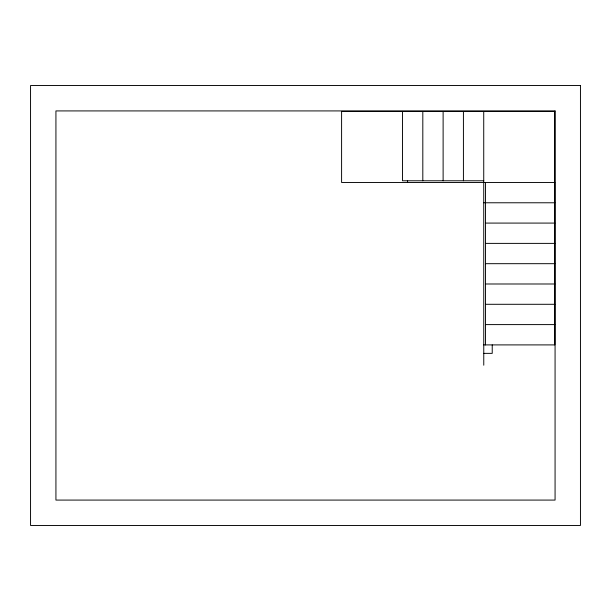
<?xml version="1.0" encoding="UTF-8"?>
<svg xmlns="http://www.w3.org/2000/svg" width="611" height="611" viewBox="0 0 611 611"><rect width="100%" height="100%" fill="white"/><g stroke="black" fill="none" stroke-linecap="round" stroke-linejoin="round"><path stroke-width="0.92" d="M483.729 180.78L402.512 180.78L402.512 111.408M483.767 202.776L554.834 202.776M485.462 223.084L554.834 223.084M485.462 243.384L554.834 243.384M485.462 263.685L554.834 263.685M485.462 283.993L554.834 283.993M485.462 304.293L554.834 304.293M485.462 324.601L554.834 324.601M483.767 344.902L554.834 344.902L554.834 182.475L341.595 182.475L341.595 111.408L554.75 111.408L554.75 182.475M483.767 353.364L492.229 353.364L492.229 344.902M485.462 182.475L485.462 344.94M483.729 111.408L483.767 365.21M463.421 111.408L463.421 180.78M443.12 111.408L443.12 180.78M422.812 111.408L422.812 180.78M407.583 180.78L407.583 182.475M580.45 85.54L30.55 85.54L30.55 525.46L580.45 525.46L580.45 85.54M555.071 110.919L55.929 110.919L55.929 500.081L555.071 500.081L555.071 110.919"/></g></svg>
